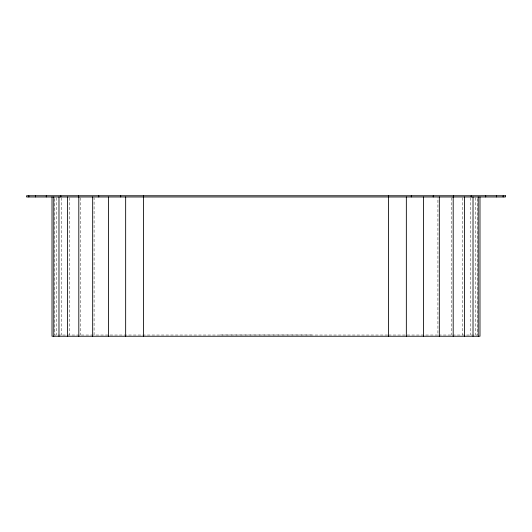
<?xml version="1.0" encoding="UTF-8"?>
<svg xmlns="http://www.w3.org/2000/svg" width="532" height="532" viewBox="0 0 532 532"><rect width="100%" height="100%" fill="white"/><g stroke="black" fill="none" stroke-linecap="round" stroke-linejoin="round"><path stroke-width="0.4" stroke-dasharray="2.66 2" d="M220.255 334.974L311.745 334.974M93.293 335.027L54.557 335.027L54.557 197.804M387.662 335.027L94.084 335.027L94.084 197.804M388.493 335.027L437.916 335.027L437.916 197.804M438.707 335.027L477.443 335.027L477.443 197.804M475.734 197.804L475.734 335.027M470.674 197.804L470.674 335.027M462.454 197.804L462.454 335.027M451.389 197.804L451.389 335.027M80.611 197.804L80.611 335.027M69.546 197.804L69.546 335.027M61.326 197.804L61.326 335.027M56.266 197.804L56.266 335.027"/><path stroke-width="0.8" d="M503.152 195.756L503.152 196.973M496.502 195.756L496.502 196.973M485.696 195.756L485.696 196.973M479.984 196.973L479.984 336.244L52.016 336.244L52.016 196.973M478.228 196.973L478.228 336.244M473.021 196.973L473.021 336.244M471.159 195.756L471.159 196.973M464.569 196.973L464.569 336.244M453.444 195.756L453.444 196.973M453.191 196.973L453.191 336.244M439.326 196.973L439.326 336.244M433.234 195.756L433.234 196.973M423.505 196.973L423.505 336.244M411.303 195.756L411.303 196.973M406.342 196.973L406.342 336.244M388.493 195.756L388.493 336.244M143.507 195.756L143.507 336.244M125.658 196.973L125.658 336.244M120.698 195.756L120.698 196.973M108.495 196.973L108.495 336.244M98.766 195.756L98.766 196.973M92.674 196.973L92.674 336.244M78.809 196.973L78.809 336.244M78.556 195.756L78.556 196.973M67.431 196.973L67.431 336.244M60.841 195.756L60.841 196.973M58.979 196.973L58.979 336.244M53.772 196.973L53.772 336.244M46.304 195.756L46.304 196.973M35.498 195.756L35.498 196.973M28.848 195.756L28.848 196.973M505.4 195.756L26.6 195.756L26.6 196.973L505.4 196.973L505.4 195.756"/></g></svg>
